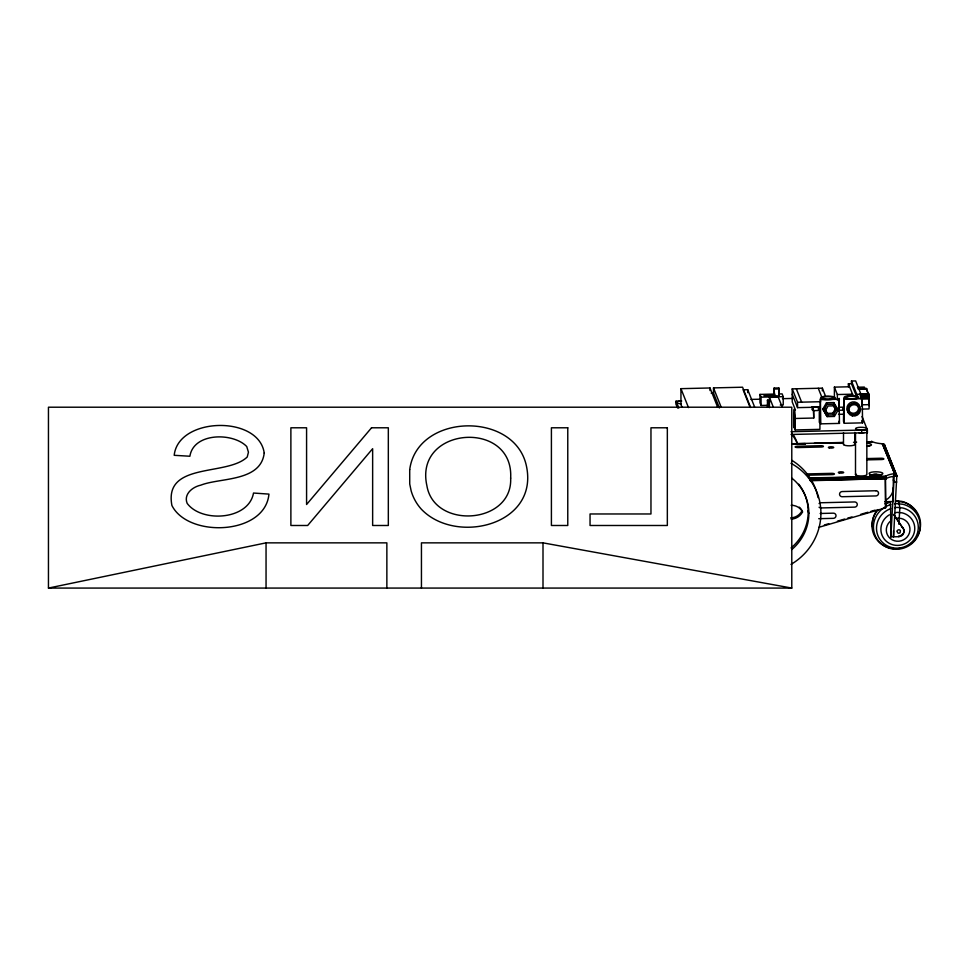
<?xml version="1.0" encoding="UTF-8"?>
<svg xmlns="http://www.w3.org/2000/svg" width="969" height="969" viewBox="0 0 969 969"><rect width="100%" height="100%" fill="white"/><g stroke="black" fill="none" stroke-linecap="round" stroke-linejoin="round"><path stroke-width="1.45" d="M681.316 403.794A5.693 1.393 0 0 1 676.568 402.377A5.693 1.393 0 0 1 681.704 401.045L676.035 401.178L676.035 403.94L677.682 408.07M676.58 405.321L676.58 402.559M717.544 406.907L710.011 387.975L680.953 388.666L680.953 404.545L682.031 407.259M710.011 390.568L710.011 387.975M719.422 407.949L713.499 393.075L713.499 387.891L742.569 387.212L750.636 407.501M747.717 392.627L747.717 389.695L743.114 389.804L749.933 406.956M774.74 394.056L759.975 394.407L759.975 402.692L761.077 405.454L768.465 405.284M761.077 405.454L761.077 397.169L759.975 394.407M767.448 407.089L767.448 400.185L770.403 400.112M768.574 407.137L768.574 402.983L767.448 400.185M769.422 407.646L769.434 397.375L778.289 397.169L782.116 406.798M774.122 394.964L774.122 388.06L778.822 387.951L779.209 395.837L774.51 395.946L774.122 394.964L763.996 395.207L764.384 396.188L770.173 396.055M774.51 395.946L774.122 388.06M778.822 387.951L779.209 395.837M779.173 393.947L782.128 393.886L783.231 396.648L783.231 404.933L780.275 405.006M825.54 396.2L822.354 388.169L792.23 388.872L792.23 401.929L795.428 409.96M794.168 427.438L794.35 414.344L794.665 428.686M795.161 429.933L795.161 418.475A7.752 0.727 88.6 0 0 794.41 409.342A7.752 0.727 88.6 0 0 793.672 414.708L793.672 426.178L795.161 429.933L819.919 429.352L819.919 410.481L818.417 406.726L812.216 406.871L812.216 409.826M795.161 418.475L813.718 418.039L813.718 410.626L812.216 406.871M818.417 409.621L818.417 406.726M838.682 411.122L839.093 398.32L839.457 423.405L820.779 423.841L820.416 398.756L819.968 412.976M822.354 390.858L822.354 388.169M834.394 398.477L834.394 387.128L849.583 386.776M837.349 400.221L837.349 394.54L834.394 387.128M843.502 444.553L843.502 432.646M844.29 423.283L843.926 398.211L843.478 421.224L844.29 423.283L862.58 422.859L862.216 397.774L861.938 406.302M851.485 381.023L856.802 394.407L856.802 397.096L851.485 383.712L851.485 381.023L855.663 380.926L860.993 394.31L860.981 398.804M854.84 444.286L854.84 432.38M855.506 474.725L855.506 433.058M861.72 432.816L861.72 430.054M866.843 428.54L866.795 428.892A5.693 1.393 0 0 1 857.953 429.812A5.693 1.393 0 0 1 858.28 427.474A5.693 1.393 0 0 1 866.843 428.54L866.843 474.459A5.693 1.393 0 0 1 860.23 475.961A5.693 1.393 0 0 1 855.99 474.023M791.043 434.475L867.388 432.683L867.388 429.921L862.047 416.488M894.108 514.927L902.624 527.754A5.342 5.16 -21.7 0 1 898.857 536.681L890.886 536.862L894.169 476.045L896.906 476.203L893.999 476.288A16.679 4.046 -0.1 0 0 886.32 478.565L885.363 478.65L885.63 507.792L818.817 527.33M885.63 507.792L885.4 476.167L886.138 476.13M884.806 501.712L893.309 501.518L893.309 476.918M893.285 536.16L893.539 536.802L893.539 530.818M869.023 397.92L869.072 403.431M868.999 402.692L868.805 405.636L868.721 400.912M868.975 403.383L868.745 404.727M893.539 536.802L896.809 475.646L884.467 444.723L882.081 443.754A16.679 4.082 -0.1 0 1 871.494 441.186L871.543 442.336M861.489 397.641L868.43 397.472L869.29 404.642L869.011 408.93L862.071 409.088M898.869 524.29L899.862 507.695L898.493 501.021M866.443 389.029L868.987 396.248M871.615 441.852L867.098 441.961M822.851 408.979L826.484 402.765L833.752 402.583L837.386 408.639L838.015 410.226L834.382 416.452L827.114 416.622L822.851 408.979L827.114 416.622M823.493 410.577L827.126 404.352L826.484 402.765M833.413 414.829L836.065 410.275L833.413 405.854L828.095 405.975L825.443 410.529L828.095 414.95L833.413 414.829L832.771 413.23L835.435 408.676L833.437 405.357M819.302 422.399L819.302 412.067M885.63 476.712L886.308 475.973A16.679 4.046 -0.1 0 1 893.999 473.708L896.131 474.386L896.906 476.203M824.365 524.98L828.725 523.708M837.434 521.165L844.702 519.033M847.609 518.185L851.957 516.913M860.678 514.369L867.933 512.238M870.84 511.39L875.201 510.118M48.45 588.074L791.782 588.074L791.782 407.21L48.45 407.21L48.45 588.074L266.051 542.858L386.861 542.858L386.861 588.074M848.396 386.813L848.396 383.785L851.485 383.712M774.51 389.041L779.209 388.932M857.359 387.237L864.3 387.079L864.869 388.521M857.928 388.678L866.637 388.508M858.449 388.835L866.674 388.593M858.413 388.993L866.48 388.799M711.173 393.135L713.499 393.075M837.349 394.54L852.538 394.189L853.326 396.176M859.382 394.117L868.793 393.898M856.802 394.407L868.83 394.032M859.467 394.456L868.878 394.238M859.503 394.71L868.914 394.492M761.077 397.169L769.943 396.951M774.364 396.854L783.231 396.648M860.896 394.977L868.951 394.783M860.932 395.328L868.987 395.134L868.963 395.946M860.956 395.703L869.023 395.509M860.993 396.115L869.048 395.921L869.108 398.162M861.005 396.551C863.464 395.388 873.953 397.12 866.419 397.787M750.878 399.422L759.902 399.204M782.455 398.671L792.981 398.429M861.029 396.999L869.096 396.805M861.041 397.46L869.108 397.266M820.779 399.664L839.457 399.228M844.29 399.107L862.58 398.683M862.071 399.083L869.011 398.925M792.23 388.872L797.548 402.256L820.67 401.711M827.126 404.352L834.382 404.182L838.015 410.226M862.349 404.812L869.29 404.642M792.23 394.262L797.56 407.646L820.149 407.113M838.73 407.271L844.253 407.137M813.718 410.626L819.919 410.481M838.536 410.287L844.06 410.153M824.801 408.93L827.453 413.351L832.771 413.23M838.536 414.344L843.03 414.235M791.043 431.714L867.388 429.921M791.697 443.741L843.066 442.445M853.519 442.288L856.632 442.13M791.673 443.863L805.239 443.536M814.287 443.33L842.945 442.651M867.073 442.082L871.591 441.973M791.649 444.02L805.215 443.705M821.797 443.305L842.909 442.809M867.037 442.239L871.567 442.13M791.625 444.214L805.191 443.899M829.319 443.33L842.897 443.015M799.146 444.274L805.178 444.129M839.857 443.317L842.873 443.245M873.747 474.35L876.763 474.277M808.497 477.983L885.436 476.324L885.618 478.613L810.217 480.733M810.06 478.286L885.46 476.506M810.096 478.516L885.496 476.736M810.12 478.771L885.521 476.99M810.145 479.061L885.545 477.281M810.169 479.364L885.569 477.596M810.193 479.703L885.593 477.923M810.205 480.043L885.605 478.262M810.217 480.382L886.211 478.662L885.63 479.304L885.363 478.65M896.822 482.029L894.169 482.09L893.309 479.934M885.981 502.075L888.634 502.015M820.174 513.473L833.352 513.17A2.665 2.58 -21.8 0 1 836.005 515.69A2.665 2.58 -21.8 0 1 833.352 518.342L818.72 518.694M791.782 588.074L543.003 542.858L421.442 542.858L421.442 588.074M894.581 473.647L882.359 443.778L894.605 473.684M895.695 500.731L901.751 501.361A23.522 22.711 -21.7 0 1 915.971 511.656M896.277 501.348L902.563 502.003A24.395 23.547 -21.7 0 1 917.292 536.329M884.467 444.723L884.988 445.946M893.539 514.357L902.624 527.754M894.169 476.045L894.254 473.671M890.886 536.862L890.632 513.776A24.177 2.265 88.6 0 0 890.426 502.027M866.686 389.465L868.26 393.426M884.237 444.48L896.822 475.985M883.97 444.262L895.877 474.168M883.68 444.081L895.586 473.986M883.365 443.935L895.271 473.853M883.038 443.838L894.944 473.744M848.396 383.785L852.538 394.189M867.388 432.683L866.843 431.302A5.693 1.393 0 0 1 866.795 431.653M861.756 420.8L862.58 422.859M903.92 530.721L904.174 531.375M898.602 536.027L898.857 536.681M842.606 407.949L843.321 409.742M833.752 402.583L834.382 404.182M835.435 408.676L836.065 410.275M838.633 421.345L839.457 423.405M833.752 414.853L834.382 416.452M818.272 388.266L822.003 397.629M827.453 413.351L828.095 414.95M819.956 421.781L820.779 423.841M796.3 388.775L801.629 402.159M769.434 397.375L773.262 407.004M807.734 510.59L808.873 513.437M799.243 507.138A12.803 12.355 -21.7 0 1 802.053 510.724L802.538 511.935A12.803 12.355 -21.7 0 1 791.116 519.105M747.717 389.695L754.548 406.847M713.499 387.891L721.033 406.835M680.953 388.666L688.487 407.598M676.035 401.178L678.772 408.046M893.043 500.852L893.309 501.518M797.548 402.256L797.56 407.646M543.003 542.858L543.003 588.074M266.051 542.858L266.051 588.074M806.571 474.907A2.665 0.642 0 0 0 809.006 475.173L832.044 474.628A2.665 0.642 0.1 0 0 834.442 473.926A2.665 0.642 0.1 0 0 831.523 473.344L808.485 473.889A2.665 0.642 0 0 0 806.317 474.265M866.637 459.56A2.665 0.654 0 0 0 869.072 459.827L881.475 459.536A2.665 0.654 0 0 0 883.873 458.822A2.665 0.654 0 0 0 880.954 458.24L868.551 458.531A2.665 0.654 0 0 0 866.746 458.773M902.357 527.1A5.342 5.16 -21.7 0 1 903.738 532.066M903.205 533.338A5.342 5.16 -21.7 0 1 899.983 535.821M819.071 507.223A2.665 2.58 -21.6 0 0 820.949 507.938L854.61 507.138A2.665 2.58 -21.8 0 0 857.274 504.486A2.665 2.58 -21.8 0 0 854.61 501.954L820.949 502.754A2.665 2.58 -21.6 0 0 819.071 503.553M854.501 443.935A5.693 1.393 0 0 1 849.716 445.801A5.693 1.393 0 0 1 843.551 444.19M867.4 443.257A6.94 1.696 0 0 1 871.458 444.856A6.94 1.696 0 0 1 866.952 446.382M869.617 475.391A6.94 1.696 0 0 1 881.584 475.101M867.4 445.849A6.94 1.696 0 0 1 868.927 446.079M864.481 432.562A5.693 1.393 0 0 1 858.813 432.695M677.622 405.999A5.693 1.393 0 0 1 676.641 404.957M872.488 527.075A23.522 22.711 -21.7 0 1 877.502 509.609M885.06 503.468A23.522 22.711 -21.7 0 1 889.639 501.651M915.911 538.437A24.395 23.547 -21.7 0 1 913.44 541.32M912.519 542.192A24.395 23.547 -21.7 0 1 910.545 543.803M901.327 548.018A24.395 23.547 -21.7 0 1 898.808 548.466M893.745 548.587A24.395 23.547 -21.7 0 1 889.99 547.994M888.779 547.679A24.395 23.547 -21.7 0 1 878.241 509.597M885.254 504.195A24.395 23.547 -21.7 0 1 889.99 502.305M890.79 504.57A23.522 22.711 -21.7 0 0 877.672 539.999A23.522 22.711 -21.7 0 0 916.032 539.091A23.522 22.711 -21.7 0 0 902.914 504.28L896.858 503.65A23.522 22.711 -21.7 0 0 894.411 503.832M890.681 508.677A21.003 20.264 -21.7 0 0 880.809 540.581A21.003 20.264 -21.7 0 0 914.76 538.703A21.003 20.264 -21.7 0 0 902.793 507.998L897.391 507.429A21.003 20.264 -21.7 0 0 894.666 507.671M889.36 514.818A17.018 16.425 -21.7 0 0 885.848 540.859A17.018 16.425 -21.7 0 0 912.495 536.814A17.018 16.425 -21.7 0 0 902.212 512.867L897.827 512.407A17.018 16.425 -21.7 0 0 894.884 512.734M891.359 520.414A11.907 11.495 -21.7 0 0 890.269 538.522A11.907 11.495 -21.7 0 0 908.571 534.936A11.907 11.495 -21.7 0 0 901.218 518.488L898.142 518.161A11.907 11.495 -21.7 0 0 896.083 518.391M893.309 487.698A14.244 13.748 -21.7 0 1 886.223 499.834M798.759 484.185A48.062 46.403 -21.7 0 1 791.104 547.933M793.538 435.045A60.175 58.079 -21.8 0 1 797.584 443.863M791.552 433.761A60.175 58.079 -21.8 0 1 797.814 444.48M790.97 463.315A60.175 58.092 -21.6 0 1 820.925 513.158A60.175 58.092 -21.6 0 1 790.983 564.406M791.612 460.214A60.175 58.092 -21.6 0 1 818.054 497.63M791.794 478.129A48.062 46.403 -21.8 0 1 791.794 549.532M791.128 505.285A12.803 12.355 -21.7 0 1 802.538 511.935M802.053 510.724A12.803 12.355 -21.7 0 1 790.643 517.894M769.774 401.832A3.028 0.739 0 0 1 769.87 401.093M812.446 409.705A7.752 0.727 88.6 0 1 813.245 410.153A7.752 0.727 88.6 0 1 813.718 418.039M848.796 412.879A6.589 6.359 -21.7 0 1 850.152 402.801A6.589 6.359 -21.7 0 1 859.769 406.447M858.401 406.847A5.16 4.978 -21.7 0 1 853.435 413.266A5.16 4.978 -21.7 0 1 848.469 407.077M409.705 469.638L409.73 484.003L411.147 490.847A46.379 46.379 0 0 0 421.043 508.87C455.079 545.341 538.752 525.61 526.506 466.404C515.29 410.904 417.251 412.758 409.705 469.638M510.663 478.105C512.722 524.314 434.112 529.849 426.869 485.602C413.824 426.263 513.861 419.141 510.663 478.105M897.149 531.097L897.609 532.744A1.781 1.72 -21.7 0 0 900.116 532.696L900.395 530.6A1.781 1.72 -21.7 0 0 897.609 530.309L897.149 531.097M264.222 453.044C260.818 481.968 220.06 477.523 200.777 485.166C192.649 486.874 183.42 494.117 187.138 503.323C201.467 522.981 248.73 520.22 253.503 493.039L268.946 494.105C265.118 535.215 188.252 538.146 171.901 505.479C163.591 461.595 227.109 476.53 247.24 456.98L248.439 452.184L246.744 446.552C233.287 432.416 193.63 432.283 189.888 456.242L174.202 455.309C178.175 416.864 258.844 414.962 264.222 453.044M371.539 427.789L306.579 504.498L306.579 427.789L290.882 427.789L290.882 525.489L307.67 525.489L372.641 448.708L372.641 525.489L388.327 525.489L388.327 427.789L371.539 427.789M820.537 445.716L797.499 446.261A2.665 0.654 0 0 0 795.101 446.975A2.665 0.654 0 0 0 798.02 447.557L821.046 447.024A2.665 0.654 -0.1 0 0 823.444 446.309A2.665 0.654 -0.1 0 0 820.537 445.716M875.879 490.75L842.218 491.549A2.665 2.58 -21.7 0 0 839.554 494.202A2.665 2.58 -21.7 0 0 842.218 496.722L875.879 495.934A2.665 2.58 -21.7 0 0 878.532 493.282A2.665 2.58 -21.7 0 0 875.879 490.75M567.773 427.789L551.409 427.789L551.409 525.489L567.773 525.489L567.773 427.789M667.338 427.789L650.962 427.789L650.962 513.97L590.048 513.97L590.048 525.489L667.338 525.489L667.338 427.789M829.355 447.944A2.665 0.654 0 0 0 833.691 447.545A2.665 0.654 0 0 0 830.118 446.83A2.665 0.654 0 0 0 829.355 447.944M839.311 472.969A2.665 0.654 0 0 0 843.648 472.581A2.665 0.654 0 0 0 840.075 471.855A2.665 0.654 0 0 0 839.311 472.969M871.531 474.798A6.94 1.696 0 0 0 882.783 473.78A6.94 1.696 0 0 0 873.505 471.915A6.94 1.696 0 0 0 871.531 474.798M770.839 396.236A3.028 0.739 0 0 0 775.466 395.631A3.028 0.739 0 0 0 771.021 394.964A3.028 0.739 0 0 0 770.839 396.236M823.202 399.301A7.389 1.805 0 0 0 835.193 398.211A7.389 1.805 0 0 0 825.309 396.236A7.389 1.805 0 0 0 823.202 399.301M824.583 398.901A5.233 1.272 0 0 0 833.061 398.126A5.233 1.272 0 0 0 826.072 396.721A5.233 1.272 0 0 0 824.583 398.901M846.773 398.756A7.389 1.805 0 0 0 858.752 397.653A7.389 1.805 0 0 0 848.88 395.679A7.389 1.805 0 0 0 846.773 398.756M848.032 398.38A5.414 1.32 0 0 0 856.814 397.581A5.414 1.32 0 0 0 849.571 396.127A5.414 1.32 0 0 0 848.032 398.38M852.296 415.871A6.589 6.359 -21.7 0 0 860.327 407.852A6.589 6.359 -21.7 0 0 849.353 405.248A6.589 6.359 -21.7 0 0 852.296 415.871M852.659 414.526A5.16 4.978 -21.7 0 0 858.958 408.24A5.16 4.978 -21.7 0 0 850.358 406.205A5.16 4.978 -21.7 0 0 852.659 414.526"/></g></svg>
